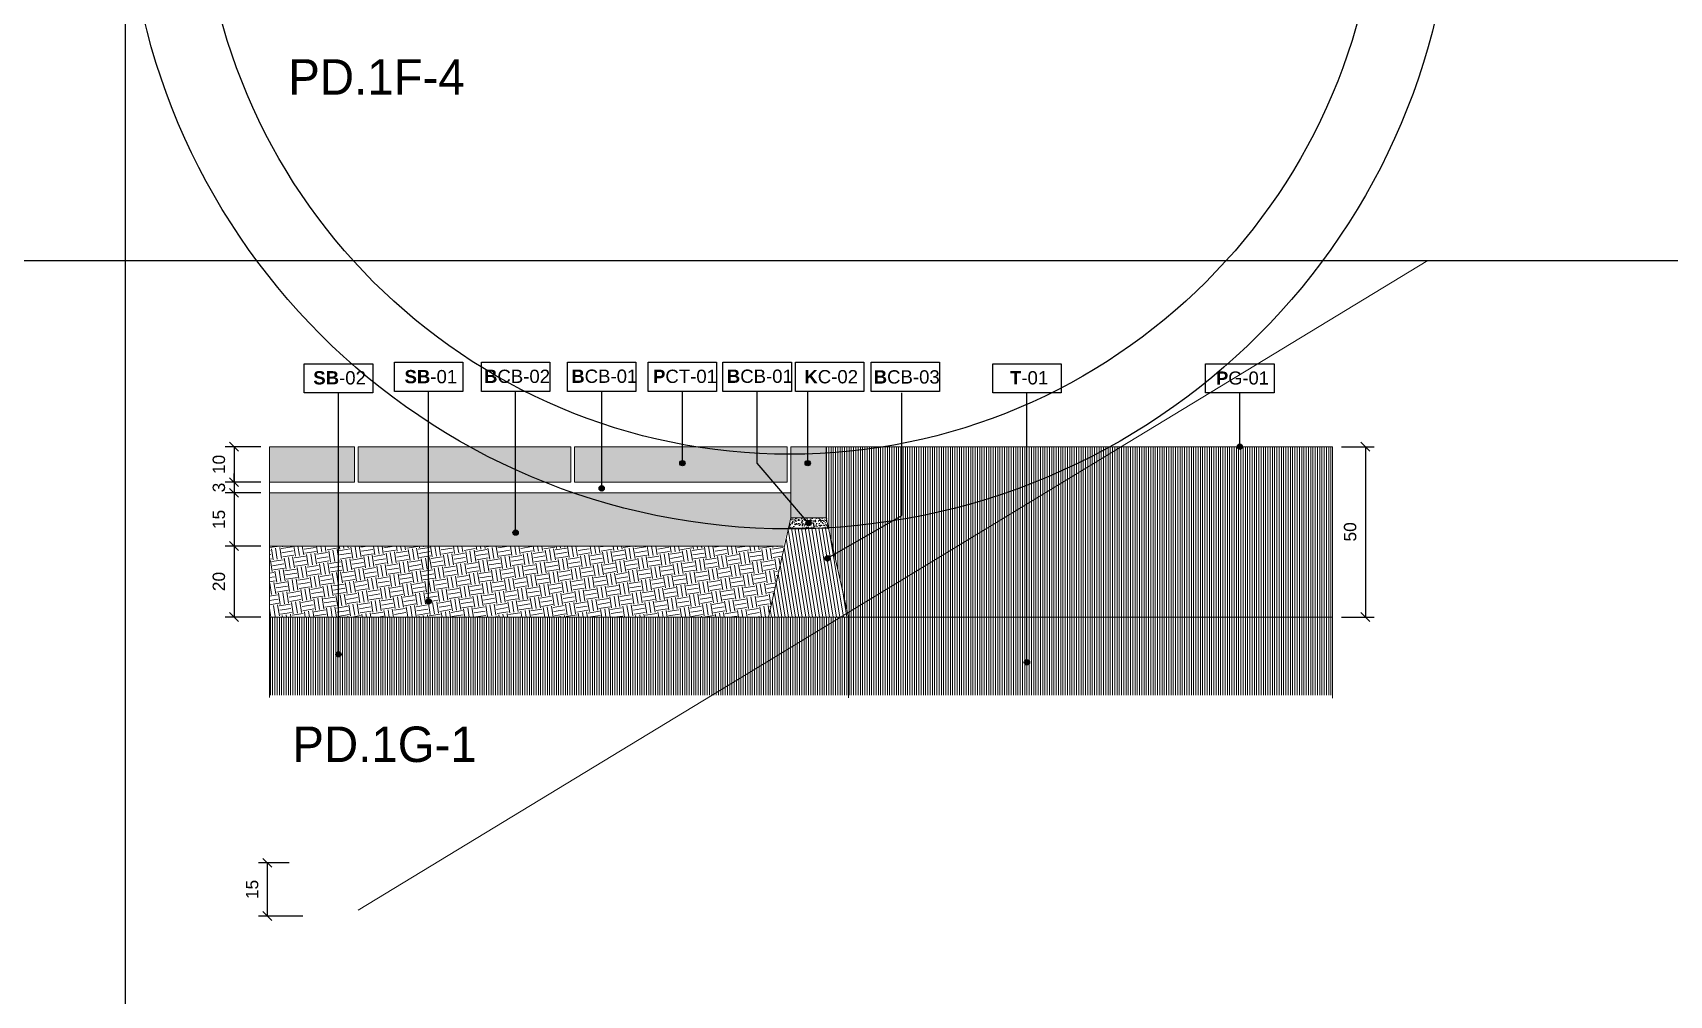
# Model space of a CAD drawing. Header units: metres. Extents: x -325 to 301, y -147 to 149.
# Drawn here: x 21.973 to 26.588, y 61.386 to 64.099 of the extents above; entities that cross this region are included whole.
import ezdxf

# ---------------------------------------------------------------- set-up
doc = ezdxf.new("R2010")
doc.units = ezdxf.units.M
doc.layers.get('Defpoints').update_dxf_attribs({"lineweight": 13})
doc.layers.add('-aux', color=50, linetype='Continuous', plot=False)
doc.layers.add('-AUX-QAD', color=5, linetype='Continuous', plot=False)
doc.layers.add('0-TX-1_25', color=7, linetype='Continuous', true_color=0x3f4f7f)
doc.layers.add('3-TR-paviment fort', color=7, linetype='Continuous', true_color=0xd1d1d1)
for name, color, linetype, lineweight, true_color in [('03-TR-Paviment_01_Compacted Ground', 7, 'Continuous', 5, 0xc5a967), ('03-TR-Paviment_07_Precast Concrete Blocks', 7, 'Continuous', 5, 0xe7ddd0), ('3-TR tot_u', 7, 'Continuous', 5, 0x787878)]:
    doc.layers.add(name, color=color, linetype=linetype, lineweight=lineweight, true_color=true_color)
for name, color, linetype, lineweight in [('1-CM', 7, 'Continuous', 0), ('2-L-secció', 1, 'Continuous', 0), ('3-TR Formigó', 252, 'Continuous', 0), ('3-TR Seleccionat', 44, 'Continuous', 0), ('3-TR Tot-u', 37, 'Continuous', 0)]:
    doc.layers.add(name, color=color, linetype=linetype, lineweight=lineweight)
doc.layers.add('A-KEYPLAN_HATCH', color=7, linetype='Continuous')
doc.layers.add('A_TEXT_2', color=7, linetype='Continuous')
doc.styles.add('Arial_4', font='arial.ttf', dxfattribs={"height": 1.8})
doc.styles.get("Standard").update_dxf_attribs({"font": 'arial.ttf'})
doc.styles.add('x-llegenda materials$0$ENGRAVERS', font='TT0586M.TTF')
doc.dimstyles.new('ISO-25', dxfattribs={"dimtxt": 0.1, "dimasz": 0.1, "dimexe": 0.1, "dimexo": 0.1, "dimgap": 0.1, "dimtad": 1, "dimdec": 0, "dimlfac": 100, "dimzin": 9, "dimtxsty": 'Standard', "dimblk": 'OBLIQUE', "dimcen": 0.1, "dimadec": 0, "dimazin": 0, "dimtfac": 1, "dimtdec": 0, "dimtmove": 0, "dimatfit": 3, "dimldrblk": 'OBLIQUE', "dimfxl": 1, "dimarcsym": 0})
pattern_1 = [(270, (-176.3343004, 10.77439), (0.00635, -2e-18), [])]

# ---------------------------------------------------------------- blocks, each defined once
blk = doc.blocks.new('hatch keyplan 2')
at = {"layer": 'A-KEYPLAN_HATCH'}
blk.add_lwpolyline([(0, 0.00548), (0.01287, 0.00548), (0.01287, 0), (0, 0)], close=True, dxfattribs=at)
blk = doc.blocks.new('hatch keyplan')
at = {"layer": 'A-KEYPLAN_HATCH'}
blk.add_blockref('hatch keyplan 2', (1.43058, 0.85215), dxfattribs=at)
blk = doc.blocks.new('SB-01')
at = {"layer": 'A-KEYPLAN_HATCH'}
blk.add_blockref('hatch keyplan', (-1.43058, -0.85215), dxfattribs=at)
at = {"layer": 'A_TEXT_2', "insert": (-0.0008, 0.00403), "char_height": 0.0025, "attachment_point": 1}
blk.add_mtext_dynamic_manual_height_columns('\\pi0.00271;{\\fArial|b1|i0|c0|p34;SB}-01', width=0.0145619, gutter_width=0.015, heights=[0], dxfattribs=at)
blk = doc.blocks.new('PCB01')
at = {"layer": 'A-KEYPLAN_HATCH'}
blk.add_lwpolyline([(0.001, 0.00548), (0.01387, 0.00548), (0.01387, 0), (0.001, 0)], close=True, dxfattribs=at)
at = {"layer": 'A_TEXT_2', "insert": (0.0002, 0.00409), "char_height": 0.0025, "attachment_point": 1}
blk.add_mtext_dynamic_manual_height_columns('\\pi0.00171;{\\fArial|b1|i0|c0|p34;P}CT-01', width=0.0145619, gutter_width=0.015, heights=[0], dxfattribs=at)
blk = doc.blocks.new('B-CB02')
at = {"layer": 'A-KEYPLAN_HATCH'}
blk.add_blockref('hatch keyplan', (-1.43058, -0.85215), dxfattribs=at)
at = {"layer": 'A_TEXT_2', "insert": (-0.0008, 0.00409), "char_height": 0.0025, "attachment_point": 1}
blk.add_mtext_dynamic_manual_height_columns('\\pi0.00129;{\\fArial|b1|i0|c0|p34;B}CB-02', width=0.0145619, gutter_width=0.015, heights=[0], dxfattribs=at)
blk = doc.blocks.new('B-CB01')
at = {"layer": 'A-KEYPLAN_HATCH'}
blk.add_blockref('hatch keyplan', (-1.43058, -0.85215), dxfattribs=at)
at = {"layer": 'A_TEXT_2', "insert": (-0.0008, 0.00411), "char_height": 0.0025, "attachment_point": 1}
blk.add_mtext_dynamic_manual_height_columns('\\pi0.00152;{\\fArial|b1|i0|c0|p34;B}CB-01', width=0.0145619, gutter_width=0.015, heights=[0], dxfattribs=at)
blk = doc.blocks.new('K01B')
at = {"layer": 'A-KEYPLAN_HATCH'}
blk.add_blockref('hatch keyplan', (-1.43058, -0.85215), dxfattribs=at)
at = {"layer": 'A_TEXT_2', "insert": (-0.0008, 0.00402), "char_height": 0.0025, "attachment_point": 1}
blk.add_mtext_dynamic_manual_height_columns('\\pi0.00246;{\\fArial|b1|i0|c0|p34;K}C-02', width=0.0145619, gutter_width=0.015, heights=[0], dxfattribs=at)
blk = doc.blocks.new('SB-02')
at = {"layer": 'A-KEYPLAN_HATCH'}
blk.add_blockref('hatch keyplan', (-1.43058, -0.85215), dxfattribs=at)
at = {"layer": 'A_TEXT_2', "insert": (-0.0008, 0.00408), "char_height": 0.0025, "attachment_point": 1}
blk.add_mtext_dynamic_manual_height_columns('\\pi0.00249;{\\fArial|b1|i0|c0|p34;SB}-02', width=0.0145619, gutter_width=0.015, heights=[0], dxfattribs=at)
blk = doc.blocks.new('B-CB03')
at = {"layer": 'A-KEYPLAN_HATCH'}
blk.add_blockref('hatch keyplan', (-1.43058, -0.85215), dxfattribs=at)
at = {"layer": 'A_TEXT_2', "insert": (-0.0008, 0.00398), "char_height": 0.0025, "attachment_point": 1}
blk.add_mtext_dynamic_manual_height_columns('\\pi0.00128;{\\fArial|b1|i0|c0|p34;B}CB-03', width=0.0145619, gutter_width=0.015, heights=[0], dxfattribs=at)
blk = doc.blocks.new('POINT')
at = {"layer": '0-TX-1_25'}
h = blk.add_hatch(dxfattribs=at)
h.set_pattern_fill('ANGLE', color=256)
h.set_pattern_definition([(0, (-83.747, -12.726), (0, 6.985), [5.08, -1.905]), (90, (-83.747, -12.726), (-6.985, 4e-16), [5.08, -1.905])])
edge = h.paths.add_edge_path()
edge.add_arc((0, 0), 0.0075, 0, 360)
h = blk.add_hatch(color=256, dxfattribs=at)
h.dxf.hatch_style = 1
edge = h.paths.add_edge_path()
edge.add_arc((0, 0), 0.0075, 0, 360)
blk.add_circle((0, 0), 0.0075, dxfattribs=at)
blk = doc.blocks.new('PG01')
at = {"layer": 'A-KEYPLAN_HATCH'}
blk.add_blockref('hatch keyplan', (-1.42958, -0.85215), dxfattribs=at)
at = {"layer": 'A-KEYPLAN_HATCH', "insert": (0.00021, 0.00402), "char_height": 0.0024588, "attachment_point": 1, "line_spacing_factor": 0.938532, "style": 'Arial_4'}
blk.add_mtext_dynamic_manual_height_columns('\\pi0.00276;{\\fArial|b1|i0|c0|p34;P}G-01', width=0.0145619, gutter_width=0.015, heights=[0], dxfattribs=at)
blk = doc.blocks.new('T-01')
at = {"layer": 'A-KEYPLAN_HATCH'}
blk.add_blockref('hatch keyplan', (-1.43058, -0.85215), dxfattribs=at)
at = {"layer": 'A_TEXT_2', "insert": (-0.0008, 0.00408), "char_height": 0.0025, "attachment_point": 1}
blk.add_mtext_dynamic_manual_height_columns('\\pi0.00405;{\\fArial|b1|i0|c0|p34;T}-01', width=0.0145619, gutter_width=0.015, heights=[0], dxfattribs=at)
blk = doc.blocks.new('_Oblique')
at = {"color": 0, "lineweight": -2}
blk.add_line((-0.5, -0.5), (0.5, 0.5), dxfattribs=at)
blk = doc.blocks.new('*D400')
at = {"layer": '0-TX-1_25', "color": 0, "lineweight": -2, "transparency": 16777216}
for p, q in [((25.6633, 62.9321), (25.7558, 62.9321)), ((25.7308, 62.9321), (25.7308, 62.4521)), ((25.6633, 62.4521), (25.7558, 62.4521))]:
    blk.add_line(p, q, dxfattribs=at)
at = {"layer": 'Defpoints', "color": 0, "transparency": 16777216}
for p in [(25.6383, 62.9321), (25.6383, 62.4521), (25.7308, 62.4521)]:
    blk.add_point(p, dxfattribs=at)
at = {"layer": '0-TX-1_25', "color": 0, "lineweight": -2, "transparency": 16777216, "xscale": 0.025, "yscale": 0.025, "zscale": 0.025}
for p, rotation in [((25.7308, 62.9321), 90), ((25.7308, 62.4521), 270)]:
    blk.add_blockref('_Oblique', p, dxfattribs=dict(at, rotation=rotation))
at = {"layer": '0-TX-1_25', "color": 0, "transparency": 16777216, "insert": (25.688, 62.6921), "char_height": 0.035, "attachment_point": 5, "rotation": 90}
blk.add_mtext('50', dxfattribs=at)
blk = doc.blocks.new('*D401')
at = {"layer": '0-TX-1_25', "color": 0, "lineweight": -2, "transparency": 16777216}
for p, q in [((22.6156, 62.9321), (22.5156, 62.9321)), ((22.5406, 62.9321), (22.5406, 62.8321)), ((22.6156, 62.8321), (22.5156, 62.8321))]:
    blk.add_line(p, q, dxfattribs=at)
at = {"layer": 'Defpoints', "color": 0, "transparency": 16777216}
for p in [(22.6406, 62.9321), (22.5406, 62.8321), (22.6406, 62.8321)]:
    blk.add_point(p, dxfattribs=at)
at = {"layer": '0-TX-1_25', "color": 0, "lineweight": -2, "transparency": 16777216, "xscale": 0.025, "yscale": 0.025, "zscale": 0.025}
for p, rotation in [((22.5406, 62.9321), 90), ((22.5406, 62.8321), 270)]:
    blk.add_blockref('_Oblique', p, dxfattribs=dict(at, rotation=rotation))
at = {"layer": '0-TX-1_25', "color": 0, "transparency": 16777216, "insert": (22.4978, 62.8821), "char_height": 0.035, "attachment_point": 5, "rotation": 90}
blk.add_mtext('10', dxfattribs=at)
blk = doc.blocks.new('*D402')
at = {"layer": '0-TX-1_25', "color": 0, "lineweight": -2, "transparency": 16777216}
for p, q in [((22.6156, 62.8321), (22.5156, 62.8321)), ((22.5406, 62.8321), (22.5406, 62.8571)), ((22.5406, 62.8321), (22.5406, 62.8021)), ((22.6156, 62.8021), (22.5156, 62.8021)), ((22.5406, 62.8021), (22.5406, 62.7771))]:
    blk.add_line(p, q, dxfattribs=at)
at = {"layer": 'Defpoints', "color": 0, "transparency": 16777216}
for p in [(22.6406, 62.8321), (22.5406, 62.8021), (22.6406, 62.8021)]:
    blk.add_point(p, dxfattribs=at)
at = {"layer": '0-TX-1_25', "color": 0, "lineweight": -2, "transparency": 16777216, "xscale": 0.025, "yscale": 0.025, "zscale": 0.025}
for p, rotation in [((22.5406, 62.8321), 270), ((22.5406, 62.8021), 90)]:
    blk.add_blockref('_Oblique', p, dxfattribs=dict(at, rotation=rotation))
at = {"layer": '0-TX-1_25', "color": 0, "transparency": 16777216, "insert": (22.4978, 62.8171), "char_height": 0.035, "attachment_point": 5, "rotation": 90}
blk.add_mtext('3', dxfattribs=at)
blk = doc.blocks.new('*D403')
at = {"layer": '0-TX-1_25', "color": 0, "lineweight": -2, "transparency": 16777216}
for p, q in [((22.6156, 62.8021), (22.5156, 62.8021)), ((22.5406, 62.8021), (22.5406, 62.6521)), ((22.6156, 62.6521), (22.5156, 62.6521))]:
    blk.add_line(p, q, dxfattribs=at)
at = {"layer": 'Defpoints', "color": 0, "transparency": 16777216}
for p in [(22.6406, 62.8021, 0), (22.5406, 62.6521), (22.6406, 62.6521, 0)]:
    blk.add_point(p, dxfattribs=at)
at = {"layer": '0-TX-1_25', "color": 0, "lineweight": -2, "transparency": 16777216, "xscale": 0.025, "yscale": 0.025, "zscale": 0.025}
for p, rotation in [((22.5406, 62.8021), 90), ((22.5406, 62.6521), 270)]:
    blk.add_blockref('_Oblique', p, dxfattribs=dict(at, rotation=rotation))
at = {"layer": '0-TX-1_25', "color": 0, "transparency": 16777216, "insert": (22.4978, 62.7271), "char_height": 0.035, "attachment_point": 5, "rotation": 90}
blk.add_mtext('15', dxfattribs=at)
blk = doc.blocks.new('*D404')
at = {"layer": '0-TX-1_25', "color": 0, "lineweight": -2, "transparency": 16777216}
for p, q in [((22.6156, 62.6521), (22.5156, 62.6521)), ((22.5406, 62.6521), (22.5406, 62.4521)), ((22.6156, 62.4521), (22.5156, 62.4521))]:
    blk.add_line(p, q, dxfattribs=at)
at = {"layer": 'Defpoints', "color": 0, "transparency": 16777216}
for p in [(22.6406, 62.6521), (22.5406, 62.4521), (22.6406, 62.4521, 0)]:
    blk.add_point(p, dxfattribs=at)
at = {"layer": '0-TX-1_25', "color": 0, "lineweight": -2, "transparency": 16777216, "xscale": 0.025, "yscale": 0.025, "zscale": 0.025}
for p, rotation in [((22.5406, 62.6521), 90), ((22.5406, 62.4521), 270)]:
    blk.add_blockref('_Oblique', p, dxfattribs=dict(at, rotation=rotation))
at = {"layer": '0-TX-1_25', "color": 0, "transparency": 16777216, "insert": (22.4978, 62.5521), "char_height": 0.035, "attachment_point": 5, "rotation": 90}
blk.add_mtext('20', dxfattribs=at)
blk = doc.blocks.new('*D1198')
at = {"layer": '0-TX-1_25', "color": 0, "lineweight": -2, "transparency": 16777216}
for p, q in [((22.6963, 61.759), (22.6093, 61.759)), ((22.6343, 61.759), (22.6343, 61.609)), ((22.7343, 61.609), (22.6093, 61.609))]:
    blk.add_line(p, q, dxfattribs=at)
at = {"layer": 'Defpoints', "color": 0, "transparency": 16777216}
for p in [(22.7213, 61.759), (22.6343, 61.609), (66.3646, 61.609)]:
    blk.add_point(p, dxfattribs=at)
at = {"layer": '0-TX-1_25', "color": 0, "lineweight": -2, "transparency": 16777216, "xscale": 0.025, "yscale": 0.025, "zscale": 0.025}
for p, rotation in [((22.6343, 61.759), 90), ((22.6343, 61.609), 270)]:
    blk.add_blockref('_Oblique', p, dxfattribs=dict(at, rotation=rotation))
at = {"layer": '0-TX-1_25', "color": 0, "transparency": 16777216, "insert": (22.5915, 61.684), "char_height": 0.035, "attachment_point": 5, "rotation": 90}
blk.add_mtext('15', dxfattribs=at)

msp = doc.modelspace()

# ---------------------------------------------------------------- hatches: boundary and pattern name
at = {"layer": '03-TR-Paviment_01_Compacted Ground'}
h = msp.add_hatch(dxfattribs=at)
h.set_pattern_fill('ANSI31', color=256, scale=0.002, angle=225, style=0)
h.set_pattern_definition(pattern_1)
h.paths.add_polyline_path([(24.5687, 62.9321), (24.2106, 62.9321), (24.2106, 62.7321), (24.2286, 62.6521), (24.2736, 62.4521), (25.6383, 62.4521), (25.6383, 62.9321)])
at = {"layer": '03-TR-Paviment_07_Precast Concrete Blocks'}
h = msp.add_hatch(color=256, dxfattribs=at)
h.dxf.hatch_style = 1
h.paths.add_polyline_path([(22.8806, 62.8321), (22.8806, 62.9321), (22.6406, 62.9321), (22.6406, 62.8321)])
h = msp.add_hatch(color=256, dxfattribs=at)
h.dxf.hatch_style = 1
h.paths.add_polyline_path([(23.4906, 62.8321), (23.4906, 62.9321), (22.8906, 62.9321), (22.8906, 62.8321)])
h = msp.add_hatch(color=256, dxfattribs=at)
h.dxf.hatch_style = 1
h.paths.add_polyline_path([(23.5006, 62.9321), (23.5006, 62.8321), (24.1006, 62.8321), (24.1006, 62.9321)])
at = {"layer": '3-TR Formigó'}
h = msp.add_hatch(dxfattribs=at)
h.set_pattern_fill('ANSI31', color=256, scale=0.003, angle=234.1752, style=0)
h.set_pattern_definition([(279.17524, (27.00527, 62.532068), (0.00940313, 0.001518806), [])])
h.paths.add_polyline_path([(24.2173, 62.7021), (24.1038, 62.7021), (24.0476, 62.4521), (24.2736, 62.4521)])
at = {"layer": '3-TR Seleccionat'}
h = msp.add_hatch(dxfattribs=at)
h.set_pattern_fill('ANSI31', color=256, scale=0.002, angle=225, style=0)
h.set_pattern_definition(pattern_1)
h.paths.add_polyline_path([(25.6383, 62.4521), (22.6406, 62.4521), (22.6383, 62.2321), (25.6383, 62.2321)])
at = {"layer": '3-TR Tot-u'}
h = msp.add_hatch(dxfattribs=at)
h.set_pattern_fill('EARTH', color=256, scale=0.005, angle=-80.8248, style=0)
h.set_pattern_definition([(279.1752, (24.132082, 62.402068), (0.03640645, -0.0262811), [0.03175, -0.03175]), (279.1752, (24.143836, 62.403967), (0.03640645, -0.0262811), [0.03175, -0.03175]), (279.1752, (24.15559, 62.405865), (0.03640645, -0.0262811), [0.03175, -0.03175]), (9.1752, (24.16014, 62.40258), (0.0262811, 0.03640645), [0.03175, -0.03175]), (9.1752, (24.16204, 62.390826), (0.0262811, 0.03640645), [0.03175, -0.03175]), (9.1752, (24.163938, 62.379072), (0.0262811, 0.03640645), [0.03175, -0.03175])])
h.paths.add_polyline_path([(24.0476, 62.4521), (24.0926, 62.6521), (22.6406, 62.6521), (22.6406, 62.4521)])
at = {"layer": '3-TR tot_u'}
h = msp.add_hatch(dxfattribs=at)
h.set_pattern_fill('AR-CONC', color=256, scale=0.0002, angle=90.2664)
h.set_pattern_definition([(140.2664143104, (269984.931893, -738410.930217), (0.0030183585511, 0.0364513625844), [0.00381, -0.04191]), (85.2664143104, (269984.931893, -738410.930217), (-0.0381781810675, -0.0072262829332), [0.003048, -0.033528116834]), (190.7178590104, (269984.932144, -738410.92718), (-0.0351598209585, 0.0292250795622), [0.00323800176, -0.03561804892]), (136.4506143104, (269984.921733, -738410.930265), (0.0081562825582, 0.0542543196878), [0.005715, -0.062865]), (186.9019719204, (269984.922413, -738410.925743), (-0.049705465848, 0.047250217616), [0.004857004628, -0.053427121632]), (81.45056548, (269984.921733, -738410.930265), (-0.0497054658455, 0.0472502176188), [0.004571993414, -0.050291946384]), (111.2664143104, (269984.92425, -738410.925173), (0.0203118235131, 0.0304176527954), [0.00381, -0.04191]), (56.2664143104, (269984.92425, -738410.925173), (-0.0368946682902, 0.0121889849718), [0.003048, -0.033528]), (161.7178593104, (269984.925942, -738410.922638), (-0.016582844967, 0.0426066376987), [0.00323800176, -0.03561798752]), (127.7664143104, (269984.931893, -738410.930217), (-0.0169136972324, 0.00053908133522), [0, -0.0331216, 0, -0.034036, 0, -0.033655]), (97.7664143104, (269984.931893, -738410.930217), (-0.02009803784808, 0.0132706243038), [0, -0.0194056, 0, -0.0323596, 0, -0.012827]), (57.7664143104, (269984.931946, -738410.941546), (0.00101964285024, 0.02712315336895), [0, -0.0127, 0, -0.039624, 0, -0.052578]), (47.7664143104, (269984.93197, -738410.946626), (-0.0052229971542, 0.0296018704426), [0, -0.01651, 0, -0.0263144, 0, -0.037338])])
h.paths.add_polyline_path([(22.6406, 62.8021), (22.6406, 62.6521), (24.0888, 62.6521), (24.1106, 62.7321), (24.1106, 62.8021)])
h = msp.add_hatch(dxfattribs=at)
h.set_pattern_fill('AR-CONC', color=256, scale=9e-05, angle=89.1201)
h.set_pattern_definition([(139.120136, (-59.762943, 41.584655), (0.0016861337, 0.0163726586), [0.0017145, -0.0188595]), (84.120136, (-59.762943, 41.584655), (-0.0172417962, -0.002907487), [0.0013716, -0.0150876526]), (189.57158, (-59.762803, 41.586019), (-0.0155556617, 0.0134651714), [0.0014571008, -0.016028122]), (135.304336, (-59.767515, 41.584725), (0.0041580035, 0.024336133), [0.00257175, -0.02828925]), (185.755694, (-59.767168, 41.586753), (-0.021937625, 0.021705804), [0.002185652, -0.024042205]), (80.304287, (-59.767515, 41.584725), (-0.021937625, 0.021705804), [0.002057397, -0.022631376]), (110.120136, (-59.766337, 41.586993), (0.0094123187, 0.0135023525), [0.0017145, -0.0188595]), (55.120136, (-59.766337, 41.586993), (-0.01648955, 0.0058160805), [0.0013716, -0.0150876]), (160.57158, (-59.765552, 41.588118), (-0.0070772314, 0.019318433), [0.0014571008, -0.0160280944]), (126.620136, (-59.762943, 41.5846545), (-0.00760478767, 0.00039479935), [0, -0.01490472, 0, -0.0153162, 0, -0.01514475]), (96.620136, (-59.762943, 41.5846545), (-0.0089228417, 0.0061515134), [0, -0.00873252, 0, -0.01456182, 0, -0.00577215]), (56.620136, (-59.7630215, 41.5795573), (0.0007029168, 0.0121937974), [0, -0.005715, 0, -0.0178308, 0, -0.0236601]), (46.620136, (-59.763057, 41.577272), (-0.002083395, 0.0133651946), [0, -0.0074295, 0, -0.01184148, 0, -0.0168021])])
h.paths.add_polyline_path([(24.2173, 62.7021), (24.2106, 62.7317), (24.1106, 62.7321), (24.1038, 62.7021)])
at = {"layer": '3-TR-paviment fort'}
msp.add_hatch(color=256, dxfattribs=at).paths.add_polyline_path([(24.2106, 62.9321), (24.1106, 62.9321), (24.1106, 62.7321), (24.2106, 62.7321)])

# ---------------------------------------------------------------- linework, layer by layer
at = {"layer": '-aux'}
for points in [[(22.2345, 3.4567), (22.2345, 133.4567)], [(12.2345, 63.4567), (142.2345, 63.4567)]]:
    msp.add_lwpolyline(points, dxfattribs=at)
at = {"layer": '-AUX-QAD'}
for radius in [1.8713, 1.6607]:
    msp.add_circle((24.1075, 64.5716), radius, dxfattribs=at)
at = {"layer": '0-TX-1_25'}
for points in [[(22.8351, 62.3466), (22.8351, 63.084)], [(23.0891, 62.4965), (23.0891, 63.088)], [(23.3346, 62.6901), (23.3346, 63.088)], [(23.5772, 62.8148), (23.5772, 63.088)], [(23.8048, 62.8859), (23.8048, 63.088)], [(24.1604, 62.717), (24.0159, 62.8859), (24.0159, 63.088)], [(24.1584, 62.8859), (24.1584, 63.088)], [(24.214, 62.6176), (24.4241, 62.7378), (24.4241, 63.084)], [(24.7765, 62.324), (24.7765, 63.084)], [(25.3769, 62.9321), (25.3769, 63.084)]]:
    msp.add_lwpolyline(points, dxfattribs=at)
at = {"layer": '1-CM'}
for p, q in [((24.2106, 62.9321), (25.6383, 62.9321)), ((24.1106, 62.8021), (22.6406, 62.8021)), ((24.0888, 62.6521), (22.6406, 62.6521)), ((22.6406, 62.4521), (25.6383, 62.4521))]:
    msp.add_line(p, q, dxfattribs=at)
at = {"layer": '1-CM', "color": 242, "true_color": 0xcd2027}
msp.add_lwpolyline([(22.8905, 61.6256), (25.9071, 63.4567)], dxfattribs=at)
at = {"layer": '1-CM'}
for points in [[(22.6406, 62.8321), (22.8806, 62.8321), (22.8806, 62.9321), (22.6406, 62.9321)], [(24.2106, 62.7321), (24.2736, 62.4521)], [(24.1038, 62.7021), (24.2173, 62.7021)], [(24.2736, 62.4521), (24.2736, 62.2247)]]:
    msp.add_lwpolyline(points, dxfattribs=at)
for points in [[(22.8906, 62.8321), (23.4906, 62.8321), (23.4906, 62.9321), (22.8906, 62.9321)], [(23.5006, 62.8321), (24.1006, 62.8321), (24.1006, 62.9321), (23.5006, 62.9321)], [(24.1106, 62.7321), (24.2106, 62.7321), (24.2106, 62.9321), (24.1106, 62.9321)], [(24.1106, 62.7321), (24.0476, 62.4521), (24.2736, 62.4521), (24.2106, 62.7321)]]:
    msp.add_lwpolyline(points, close=True, dxfattribs=at)
at = {"layer": '2-L-secció'}
for p, q in [((22.6406, 62.9321), (22.6406, 62.2256, 0)), ((25.6383, 62.9321), (25.6383, 62.2231, 0))]:
    msp.add_line(p, q, dxfattribs=at)

# ---------------------------------------------------------------- block references
at = {"color": 244, "true_color": 0x991b1e, "xscale": 14.99999999999007, "yscale": 14.99999999999007, "zscale": 14.99999999999007}
msp.add_blockref('K01B', (24.1239, 63.088), dxfattribs=at)
at = {"layer": '0-TX-1_25', "xscale": 15, "yscale": 15, "zscale": 15}
for name, p in [('SB-02', (22.7385, 63.084)), ('SB-01', (22.9926, 63.088)), ('B-CB02', (23.238, 63.088)), ('B-CB01', (23.4807, 63.088)), ('PCB01', (23.6933, 63.088)), ('B-CB01', (23.9193, 63.088)), ('B-CB03', (24.3371, 63.088)), ('T-01', (24.68, 63.084))]:
    msp.add_blockref(name, p, dxfattribs=at)
at = {"layer": '0-TX-1_25'}
for p in [(25.3769, 62.9321), (23.8048, 62.8859), (24.1584, 62.8859), (23.5772, 62.8148), (24.1604, 62.717), (23.3346, 62.6901), (24.214, 62.6176), (23.0891, 62.4965), (22.8351, 62.3466), (24.7765, 62.324)]:
    msp.add_blockref('POINT', p, dxfattribs=at)
at = {"layer": 'A-KEYPLAN_HATCH', "xscale": 14.99999999999007, "yscale": 14.99999999999007, "zscale": 14.99999999999007}
msp.add_blockref('PG01', (25.2653, 63.084), dxfattribs=at)

# ---------------------------------------------------------------- texts
at = {"layer": '-aux', "char_height": 0.1, "width": 19.210099, "attachment_point": 1, "style": 'x-llegenda materials$0$ENGRAVERS'}
for s, insert in [('PD.1F-4', (22.6932, 64.0246)), ('PD.1G-1', (22.7048, 62.1433, 0))]:
    msp.add_mtext(s, dxfattribs=dict(at, insert=insert))

# ---------------------------------------------------------------- dimensions: what is measured, and where the dimension line sits
at = {"layer": '0-TX-1_25'}
for base, p1, p2, picture, middle in [((22.5406, 62.8321), (22.6406, 62.9321), (22.6406, 62.8321), '*D401', (22.4978, 62.8821)), ((22.5406, 62.6521), (22.6406, 62.8021, 0), (22.6406, 62.6521, 0), '*D403', (22.4978, 62.7271)), ((22.5406, 62.4521), (22.6406, 62.6521), (22.6406, 62.4521, 0), '*D404', (22.4978, 62.5521)), ((22.6343, 61.609), (22.7213, 61.759), (66.3646, 61.609), '*D1198', (22.5915, 61.684))]:
    dim = msp.add_linear_dim(base=base, p1=p1, p2=p2, angle=90, dimstyle='ISO-25', override={"dimtxt": 0.035, "dimasz": 0.025, "dimexe": 0.025, "dimexo": 0.025, "dimgap": 0.025, "dimblk1": 'Oblique', "dimblk2": 'Oblique', "dimsah": 1, "dimfxl": 0.1, "dimfxlon": 1, "dimarcsym": 1}, dxfattribs=at)
    dim.commit()
    dim.dimension.update_dxf_attribs({"geometry": picture, "text_midpoint": middle})
dim = msp.add_linear_dim(base=(25.7308, 62.4521), p1=(25.6383, 62.9321), p2=(25.6383, 62.4521), angle=90, text='50', dimstyle='ISO-25', override={"dimtxt": 0.035, "dimasz": 0.025, "dimexe": 0.025, "dimexo": 0.025, "dimgap": 0.025, "dimblk1": 'Oblique', "dimblk2": 'Oblique', "dimsah": 1, "dimfxl": 0.1, "dimfxlon": 1, "dimarcsym": 1}, dxfattribs=at)
dim.commit()
dim.dimension.update_dxf_attribs({"geometry": '*D400', "text_midpoint": (25.688, 62.6921)})
dim = msp.add_linear_dim(base=(22.5406, 62.8021), p1=(22.6406, 62.8321), p2=(22.6406, 62.8021), angle=90, dimstyle='ISO-25', override={"dimtxt": 0.035, "dimasz": 0.025, "dimexe": 0.025, "dimexo": 0.025, "dimgap": 0.025, "dimblk1": 'Oblique', "dimblk2": 'Oblique', "dimsah": 1, "dimfxl": 0.1, "dimfxlon": 1, "dimarcsym": 1}, dxfattribs=at)
dim.commit()
dim.dimension.update_dxf_attribs({"geometry": '*D402', "text_midpoint": (22.5406, 62.8171), "dimtype": 160})

doc.saveas('drawing.dxf')
